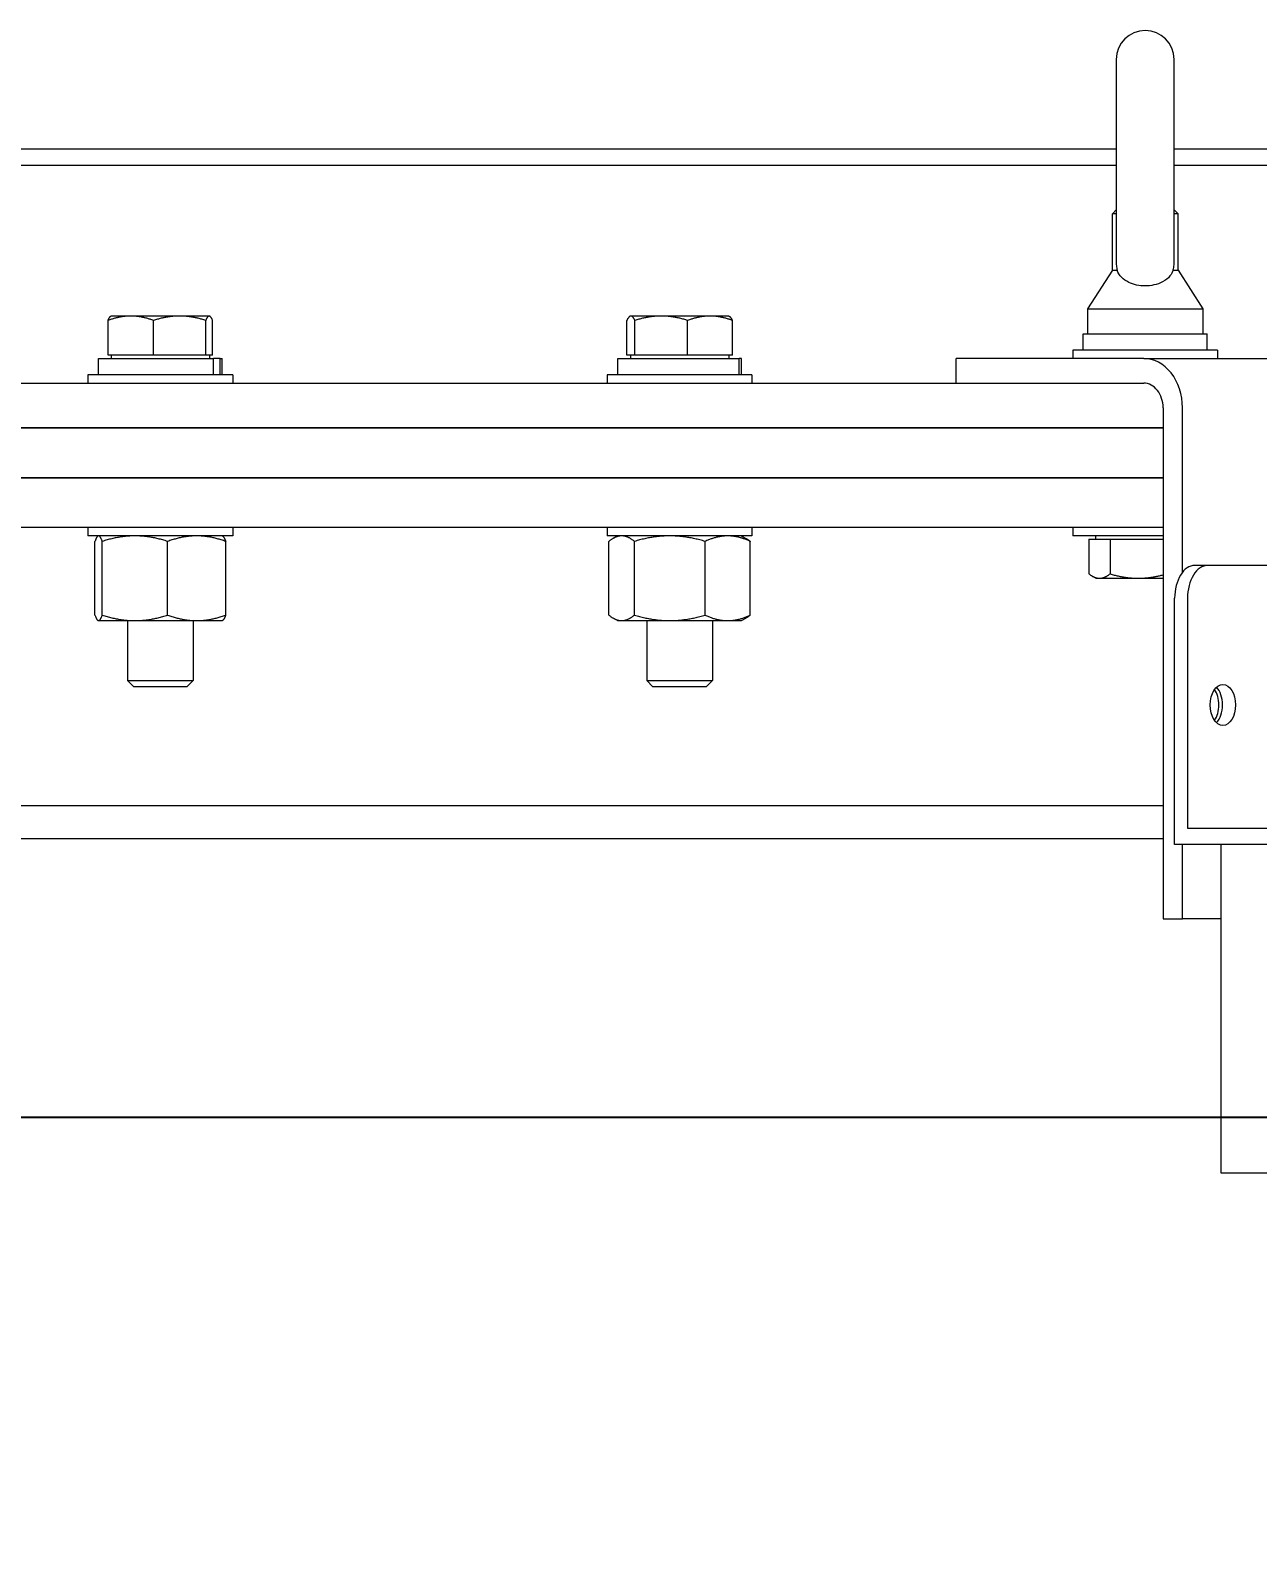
# Model space of a CAD drawing. Header units: inches. Extents: x 12 to 318, y 5 to 204.
# Drawn here: x 55.59 to 64.94, y 82.96 to 94.57 of the extents above; entities that cross this region are included whole.
import ezdxf

# ---------------------------------------------------------------- set-up
doc = ezdxf.new("R2010")
doc.units = ezdxf.units.IN
doc.header["$LTSCALE"] = 9.5
doc.header["$MEASUREMENT"] = 0
doc.layers.add('Dimension', color=7, linetype='Continuous', lineweight=25)
doc.layers.add('Visible', color=7, linetype='Continuous', lineweight=18)
doc.styles.add('Standard D-E', font='arial.ttf')
doc.dimstyles.new('in [mm] D-E NeptuneBenson', dxfattribs={"dimscale": 9.5, "dimtxt": 0.15, "dimasz": 0.098425, "dimexe": 0.125, "dimexo": 0.063, "dimgap": 0.031496, "dimtad": 0, "dimtih": 1, "dimtoh": 1, "dimdec": 4, "dimrnd": 1e-08, "dimzin": 3, "dimdsep": 46, "dimlunit": 5, "dimtxsty": 'Standard D-E', "dimcen": 0.09, "dimdle": 0.393701, "dimclrd": 256, "dimclre": 256, "dimclrt": 256, "dimadec": 1, "dimazin": 1, "dimtfac": 1, "dimtofl": 0, "dimtmove": 0, "dimatfit": 3, "dimfxl": 1, "dimfrac": 1, "dimtolj": 1, "dimtzin": 4, "dimlwd": -1, "dimlwe": -1, "dimarcsym": 0})

# ---------------------------------------------------------------- blocks, each defined once
blk = doc.blocks.new('*D30')
at = {"layer": 'Defpoints', "color": 0, "transparency": 16777216}
for p in [(38, 91.169), (71.06, 91.169), (71.06, 86.299)]:
    blk.add_point(p, dxfattribs=at)
at = {"layer": 'Dimension', "transparency": 16777216}
for p, q in [((38, 90.571), (38, 85.111)), ((71.06, 90.571), (71.06, 85.111)), ((38.935, 86.299), (70.125, 86.299)), ((71.06, 86.299), (72.87, 86.299))]:
    blk.add_line(p, q, dxfattribs=at)
for points in [[(38.935, 86.455), (38.935, 86.143), (38, 86.299)], [(70.125, 86.455), (70.125, 86.143), (71.06, 86.299)]]:
    blk.add_solid(points, dxfattribs=at)
at = {"layer": 'Dimension', "transparency": 16777216, "char_height": 1.425, "attachment_point": 5, "style": 'Standard D-E'}
for s, insert in [('\\A1; 33{\\H1x;\\S1#16;} in', (78.016, 88.054)), ('\\A1;[839.7 mm]', (78.016, 85.086))]:
    blk.add_mtext(s, dxfattribs=dict(at, insert=insert))

msp = doc.modelspace()

# ---------------------------------------------------------------- linework, layer by layer
at = {"layer": 'Visible'}
for p, q in [((63.859755, 94.354857), (63.859755, 92.803948)), ((64.299755, 92.803948), (64.299755, 94.354857)), ((40.529811, 93.674365), (63.859755, 93.674365)), ((64.299755, 93.674365), (68.529811, 93.674365)), ((40.244811, 93.549365), (63.859755, 93.549365)), ((64.299755, 93.549365), (68.814811, 93.549365)), ((63.859755, 93.209184), (63.829755, 93.179179)), ((63.859755, 93.179179), (63.829755, 93.179179)), ((63.829755, 92.748493), (63.829755, 93.179179)), ((64.299755, 93.209184), (64.329755, 93.179179)), ((64.329755, 93.179179), (64.299755, 93.179179)), ((64.329755, 92.748493), (64.329755, 93.179179)), ((63.829755, 92.748493), (63.639755, 92.454857)), ((63.829755, 92.748493), (63.867209, 92.748493)), ((64.292302, 92.748493), (64.329755, 92.748493)), ((64.329755, 92.748493), (64.519755, 92.454857)), ((63.639755, 92.454857), (64.519755, 92.454857)), ((63.639755, 92.454857), (63.639755, 92.264857)), ((64.519755, 92.454857), (64.519755, 92.264857)), ((56.179287, 92.102361), (56.179287, 92.366867)), ((56.20244, 92.400361), (56.199742, 92.398803)), ((56.352531, 92.400361), (56.20244, 92.400361)), ((56.724852, 92.400361), (56.352531, 92.400361)), ((56.525776, 92.102361), (56.525776, 92.366867)), ((56.949761, 92.400361), (56.724852, 92.400361)), ((56.923929, 92.102361), (56.923929, 92.366867)), ((56.95244, 92.400361), (56.949761, 92.400361)), ((56.95244, 92.400361), (56.955138, 92.398803)), ((56.975594, 92.102361), (56.975594, 92.366867)), ((60.131258, 92.102361), (60.131258, 92.366867)), ((60.158157, 92.400361), (60.154333, 92.398153)), ((60.161942, 92.400361), (60.158157, 92.400361)), ((60.393575, 92.400361), (60.161942, 92.400361)), ((60.192625, 92.102361), (60.192625, 92.366867)), ((60.76479, 92.400361), (60.393575, 92.400361)), ((60.594524, 92.102361), (60.594524, 92.366867)), ((60.908157, 92.400361), (60.76479, 92.400361)), ((60.908157, 92.400361), (60.91198, 92.398153)), ((60.935055, 92.102361), (60.935055, 92.366867)), ((63.608404, 92.264857), (64.551107, 92.264857)), ((63.608404, 92.139857), (63.608404, 92.264857)), ((64.551107, 92.139857), (64.551107, 92.264857)), ((56.352531, 92.102361), (56.179287, 92.102361)), ((56.20244, 92.102361), (56.20244, 92.077357)), ((56.525776, 92.102361), (56.352531, 92.102361)), ((56.724852, 92.102361), (56.525776, 92.102361)), ((56.923929, 92.102361), (56.724852, 92.102361)), ((56.949761, 92.102361), (56.923929, 92.102361)), ((56.975594, 92.102361), (56.949761, 92.102361)), ((56.95244, 92.102361), (56.95244, 92.077357)), ((60.161942, 92.102361), (60.131258, 92.102361)), ((60.158157, 92.102361), (60.158157, 92.077357)), ((60.192625, 92.102361), (60.161942, 92.102361)), ((60.393575, 92.102361), (60.192625, 92.102361)), ((60.594524, 92.102361), (60.393575, 92.102361)), ((60.76479, 92.102361), (60.594524, 92.102361)), ((60.935055, 92.102361), (60.76479, 92.102361)), ((60.908157, 92.102361), (60.908157, 92.077357)), ((64.630937, 92.139857), (63.528574, 92.139857)), ((63.528574, 92.139857), (63.528574, 92.076865)), ((64.630937, 92.139857), (64.630937, 92.076865)), ((56.106089, 92.077357), (56.982623, 92.077357)), ((56.106089, 91.952357), (56.106089, 92.077357)), ((57.034419, 92.077357), (56.982623, 92.077357)), ((56.982623, 91.952357), (56.982623, 92.077357)), ((57.034419, 91.952357), (57.034419, 92.077357)), ((57.034419, 92.077357), (57.048791, 92.077357)), ((57.048791, 91.952357), (57.048791, 92.077357)), ((60.061806, 92.077357), (60.986864, 92.077357)), ((60.061806, 91.952357), (60.061806, 92.077357)), ((61.00446, 92.077357), (60.986864, 92.077357)), ((60.986864, 91.952357), (60.986864, 92.077357)), ((61.00446, 91.952357), (61.00446, 92.077357)), ((64.068436, 92.076865), (62.639311, 92.076865)), ((62.639311, 91.889365), (62.639311, 92.076865)), ((64.068436, 92.076865), (65.914346, 92.076865)), ((38.124811, 91.889365), (63.387446, 91.889365)), ((57.128621, 91.952357), (56.026259, 91.952357)), ((56.026259, 91.952357), (56.026259, 91.889365)), ((57.128621, 91.952357), (57.128621, 91.889365)), ((61.084338, 91.952357), (59.981976, 91.952357)), ((59.981976, 91.952357), (59.981976, 91.889365)), ((61.084338, 91.952357), (61.084338, 91.889365)), ((63.387446, 91.889365), (64.068436, 91.889365)), ((64.216241, 91.701865), (64.216241, 87.808922)), ((64.364045, 90.449523), (64.364045, 91.701865)), ((37.999811, 91.549365), (64.216241, 91.549365)), ((64.216241, 91.549365), (37.999811, 91.549365)), ((64.216241, 91.169365), (37.999811, 91.169365)), ((37.999811, 91.169365), (64.216241, 91.169365)), ((64.216241, 90.789365), (38.124811, 90.789365)), ((56.026259, 90.789365), (56.026259, 90.726373)), ((57.128621, 90.726373), (56.026259, 90.726373)), ((56.104999, 90.726373), (56.102521, 90.724942)), ((57.049881, 90.726373), (57.052359, 90.724942)), ((57.128621, 90.789365), (57.128621, 90.726373)), ((59.981976, 90.789365), (59.981976, 90.726373)), ((61.084338, 90.726373), (59.981976, 90.726373)), ((60.060716, 90.726373), (60.027591, 90.707248)), ((61.005598, 90.726373), (61.038722, 90.707248)), ((61.084338, 90.789365), (61.084338, 90.726373)), ((63.528574, 90.789365), (63.528574, 90.726373)), ((64.216241, 90.726373), (63.528574, 90.726373)), ((63.651113, 90.701369), (63.651113, 90.436862)), ((63.651113, 90.701369), (63.731701, 90.701369)), ((63.704755, 90.701369), (63.704755, 90.726373)), ((63.731701, 90.701369), (63.812289, 90.701369)), ((63.812289, 90.701369), (63.812289, 90.436862)), ((63.812289, 90.701369), (64.02661, 90.701369)), ((64.02661, 90.701369), (64.216241, 90.701369)), ((56.079636, 90.1229), (56.079636, 90.684176)), ((56.135292, 90.1229), (56.135292, 90.684176)), ((56.633096, 90.1229), (56.633096, 90.684176)), ((57.075244, 90.1229), (57.075244, 90.684176)), ((59.994562, 90.1229), (59.994562, 90.684176)), ((60.188778, 90.1229), (60.188778, 90.684176)), ((60.727373, 90.1229), (60.727373, 90.684176)), ((61.071752, 90.1229), (61.071752, 90.684176)), ((64.556415, 90.501422), (64.457879, 90.501422)), ((66.094673, 90.501422), (64.556415, 90.501422)), ((63.704755, 90.403369), (63.675724, 90.42013)), ((63.704755, 90.403369), (63.731701, 90.403369)), ((63.731701, 90.403369), (64.02661, 90.403369)), ((64.02661, 90.403369), (64.216241, 90.403369)), ((64.304053, 88.376422), (64.304053, 90.251422)), ((64.402589, 90.251422), (64.402589, 88.501422)), ((56.104999, 90.080703), (56.102521, 90.082134)), ((56.104999, 90.080703), (56.107464, 90.080703)), ((56.107464, 90.080703), (56.384194, 90.080703)), ((56.32744, 90.080703), (56.32744, 89.624551)), ((56.384194, 90.080703), (56.85417, 90.080703)), ((56.82744, 90.080703), (56.82744, 89.624551)), ((56.85417, 90.080703), (57.049881, 90.080703)), ((57.049881, 90.080703), (57.052359, 90.082134)), ((60.060716, 90.080703), (60.027591, 90.099828)), ((60.060716, 90.080703), (60.09167, 90.080703)), ((60.09167, 90.080703), (60.458075, 90.080703)), ((60.283157, 90.080703), (60.283157, 89.624551)), ((60.458075, 90.080703), (60.899562, 90.080703)), ((60.783157, 90.080703), (60.783157, 89.624551)), ((60.899562, 90.080703), (61.005598, 90.080703)), ((61.005598, 90.080703), (61.038722, 90.099828)), ((56.32744, 89.624551), (56.82744, 89.624551)), ((56.374625, 89.577357), (56.32744, 89.624551)), ((56.780255, 89.577357), (56.374625, 89.577357)), ((56.780255, 89.577357), (56.82744, 89.624551)), ((60.283157, 89.624551), (60.783157, 89.624551)), ((60.330342, 89.577357), (60.283157, 89.624551)), ((60.735972, 89.577357), (60.330342, 89.577357)), ((60.735972, 89.577357), (60.783157, 89.624551)), ((64.216241, 88.669365), (39.744811, 88.669365)), ((64.402589, 88.501422), (65.19088, 88.501422)), ((64.216241, 88.419365), (40.029811, 88.419365)), ((65.19088, 88.376422), (64.304053, 88.376422)), ((64.364045, 87.808922), (64.364045, 88.376422)), ((64.654951, 88.376422), (64.654951, 85.876422)), ((64.216241, 87.808922), (64.364045, 87.808922)), ((64.654951, 87.808922), (64.364045, 87.808922)), ((64.654951, 85.876422), (66.428605, 85.876422))]:
    msp.add_line(p, q, dxfattribs=at)
msp.add_arc((64.079755, 94.354857), 0.22, 0, 180, dxfattribs=at)
for centre, major_axis, ratio, start_param, end_param in [((64.068436, 91.701865), (0, 0.375), 0.788290582, 4.71238898, 6.283185307), ((64.068436, 91.701865), (0, 0.1875), 0.788290582, 4.71238898, 6.283185307), ((64.457879, 90.251422), (0, 0.25), 0.615303143, 0, 1.570796327), ((64.556415, 90.251422), (0, 0.25), 0.615303143, 0, 1.570796327), ((64.545428, 89.438922), (0, 0.155), 0.615303143, 3.857536516, 5.567241445), ((64.573248, 89.438922), (0, 0.15625), 0.615303143, 3.679635946, 5.745142015)]:
    msp.add_ellipse(centre, major_axis=major_axis, ratio=ratio, start_param=start_param, end_param=end_param, dxfattribs=at)
msp.add_ellipse((64.671784, 89.438922), major_axis=(0, -0.15625), ratio=0.615303143, dxfattribs=at)
for points, knots in [([(63.859751, 92.803948), (63.85975, 92.797179), (63.860058, 92.790428), (63.861813, 92.771787), (63.863908, 92.760158), (63.867209, 92.748493)], [-0.7140003914, -0.7140003914, -0.7140003914, -0.7140003914, -0.6408972482, -0.6408972482, -0.5130798754, -0.5130798754, -0.5130798754, -0.5130798754]), ([(64.292302, 92.748493), (64.293469, 92.752615), (64.294508, 92.756829), (64.29813, 92.774044), (64.299584, 92.78739), (64.299751, 92.802272), (64.299756, 92.803111), (64.299756, 92.803948)], [-4.0685086476, -4.0685086476, -4.0685086476, -4.0685086476, -4.0027288374, -4.0027288374, -3.80526393, -3.80526393, -3.7934490077, -3.7934490077, -3.7934490077, -3.7934490077]), ([(64.292302, 92.748493), (64.28785, 92.735339), (64.280596, 92.720502), (64.254126, 92.687505), (64.23477, 92.672135), (64.193262, 92.650258), (64.171318, 92.642176), (64.125359, 92.632209), (64.102742, 92.629755), (64.057387, 92.629786), (64.03554, 92.632052), (63.992439, 92.641113), (63.972081, 92.648082), (63.932617, 92.667219), (63.915049, 92.679945), (63.883392, 92.712059), (63.872981, 92.731436), (63.867209, 92.748493)], [2.061305472, 2.061305472, 2.061305472, 2.061305472, 2.225487272, 2.225487272, 2.426342093, 2.426342093, 2.59203337, 2.59203337, 2.734152918, 2.734152918, 2.869756018, 2.869756018, 3.015526003, 3.015526003, 3.191004758, 3.191004758, 3.420972528, 3.420972528, 3.420972528, 3.420972528])]:
    msp.add_open_spline(points, degree=3, knots=knots, dxfattribs=at)
for points, weights in [([(56.352531, 92.400361), (56.272128, 92.400361), (56.179287, 92.366867)], [1, 1.0379548493, 1]), ([(56.179287, 92.366867), (56.190212, 92.393301), (56.199742, 92.398803)], [1, 1.02971695473, 1.0128998083]), ([(56.525776, 92.366867), (56.432934, 92.400361), (56.352531, 92.400361)], [1, 1.0379548493, 1]), ([(56.724852, 92.400361), (56.63246, 92.400361), (56.525776, 92.366867)], [1, 1.0379548493, 1]), ([(56.923929, 92.366867), (56.817244, 92.400361), (56.724852, 92.400361)], [1, 1.0379548493, 1]), ([(56.949761, 92.400361), (56.937773, 92.400361), (56.923929, 92.366867)], [1, 1.0379548493, 1]), ([(56.975594, 92.366867), (56.96175, 92.400361), (56.949761, 92.400361)], [1, 1.0379548493, 1]), ([(60.161942, 92.400361), (60.147702, 92.400361), (60.131258, 92.366867)], [1, 1.0379548493, 1]), ([(60.192625, 92.366867), (60.176182, 92.400361), (60.161942, 92.400361)], [1, 1.0379548493, 1]), ([(60.393575, 92.400361), (60.300314, 92.400361), (60.192625, 92.366867)], [1, 1.0379548493, 1]), ([(60.594524, 92.366867), (60.486836, 92.400361), (60.393575, 92.400361)], [1, 1.0379548493, 1]), ([(60.76479, 92.400361), (60.685769, 92.400361), (60.594524, 92.366867)], [1, 1.0379548493, 1]), ([(60.935055, 92.366867), (60.84381, 92.400361), (60.76479, 92.400361)], [1, 1.0379548493, 1]), ([(60.91198, 92.398153), (60.922748, 92.391937), (60.935055, 92.366867)], [1.01455353314, 1.02814006989, 1]), ([(56.107464, 90.726373), (56.094549, 90.726373), (56.079636, 90.684176)], [1, 1.0379548493, 1]), ([(56.135292, 90.684176), (56.120379, 90.726373), (56.107464, 90.726373)], [1, 1.0379548493, 1]), ([(56.384194, 90.726373), (56.268679, 90.726373), (56.135292, 90.684176)], [1, 1.0379548493, 1]), ([(56.633096, 90.684176), (56.49971, 90.726373), (56.384194, 90.726373)], [1, 1.0379548493, 1]), ([(56.85417, 90.726373), (56.751569, 90.726373), (56.633096, 90.684176)], [1, 1.0379548493, 1]), ([(57.075244, 90.684176), (56.956771, 90.726373), (56.85417, 90.726373)], [1, 1.0379548493, 1]), ([(57.052359, 90.724942), (57.06301, 90.718793), (57.075244, 90.684176)], [1.01145423084, 1.03092610004, 1]), ([(60.09167, 90.726373), (60.046602, 90.726373), (59.994562, 90.684176)], [1, 1.0379548493, 1]), ([(60.188778, 90.684176), (60.136738, 90.726373), (60.09167, 90.726373)], [1, 1.0379548493, 1]), ([(60.458075, 90.726373), (60.333094, 90.726373), (60.188778, 90.684176)], [1, 1.0379548493, 1]), ([(60.727373, 90.684176), (60.583057, 90.726373), (60.458075, 90.726373)], [1, 1.0379548493, 1]), ([(60.899562, 90.726373), (60.819649, 90.726373), (60.727373, 90.684176)], [1, 1.0379548493, 1]), ([(61.071752, 90.684176), (60.979476, 90.726373), (60.899562, 90.726373)], [1, 1.0379548493, 1]), ([(61.038722, 90.707248), (61.054609, 90.698076), (61.071752, 90.684176)], [1.01655158983, 1.01219243404, 1]), ([(63.651113, 90.436862), (63.6943, 90.403369), (63.731701, 90.403369)], [1, 1.0379548493, 1]), ([(63.731701, 90.403369), (63.769102, 90.403369), (63.812289, 90.436862)], [1, 1.0379548493, 1]), ([(63.812289, 90.436862), (63.927143, 90.403369), (64.02661, 90.403369)], [1, 1.0379548493, 1]), ([(64.02661, 90.403369), (64.115935, 90.403369), (64.216241, 90.429982)], [1, 1.03395363725, 1.00715880605]), ([(56.079636, 90.1229), (56.094549, 90.080703), (56.107464, 90.080703)], [1, 1.0379548493, 1]), ([(56.107464, 90.080703), (56.120379, 90.080703), (56.135292, 90.1229)], [1, 1.0379548493, 1]), ([(56.135292, 90.1229), (56.268679, 90.080703), (56.384194, 90.080703)], [1, 1.0379548493, 1]), ([(56.384194, 90.080703), (56.49971, 90.080703), (56.633096, 90.1229)], [1, 1.0379548493, 1]), ([(56.633096, 90.1229), (56.751569, 90.080703), (56.85417, 90.080703)], [1, 1.0379548493, 1]), ([(56.85417, 90.080703), (56.956771, 90.080703), (57.075244, 90.1229)], [1, 1.0379548493, 1]), ([(57.075244, 90.1229), (57.06301, 90.088283), (57.052359, 90.082134)], [1, 1.03092610004, 1.01145423084]), ([(59.994562, 90.1229), (60.046602, 90.080703), (60.09167, 90.080703)], [1, 1.0379548493, 1]), ([(60.09167, 90.080703), (60.136738, 90.080703), (60.188778, 90.1229)], [1, 1.0379548493, 1]), ([(60.188778, 90.1229), (60.333094, 90.080703), (60.458075, 90.080703)], [1, 1.0379548493, 1]), ([(60.458075, 90.080703), (60.583057, 90.080703), (60.727373, 90.1229)], [1, 1.0379548493, 1]), ([(60.727373, 90.1229), (60.819649, 90.080703), (60.899562, 90.080703)], [1, 1.0379548493, 1]), ([(60.899562, 90.080703), (60.979476, 90.080703), (61.071752, 90.1229)], [1, 1.0379548493, 1]), ([(61.071752, 90.1229), (61.054609, 90.109), (61.038722, 90.099828)], [1, 1.01219243404, 1.01655158983])]:
    msp.add_rational_spline(points, weights, degree=2, dxfattribs=at)

# ---------------------------------------------------------------- dimensions: what is measured, and where the dimension line sits
at = {"layer": 'Dimension'}
dim = msp.add_linear_dim(base=(71.059811, 86.298897), p1=(37.999811, 91.169365), p2=(71.059811, 91.169365), angle=180, text=' <> in\\X[839.7 mm]', dimstyle='in [mm] D-E NeptuneBenson', override={"dimgap": 0.031496, "dimtih": 0, "dimtoh": 0, "dimdec": 4, "dimpost": '', "dimtol": 0, "dimlim": 0, "dimtp": 0, "dimtm": 0, "dimtdec": 2, "dimatfit": 2}, dxfattribs=at)
dim.commit()
dim.dimension.update_dxf_attribs({"geometry": '*D30', "text_midpoint": (78.016266, 86.298897), "dimtype": 160})

doc.saveas('drawing.dxf')
